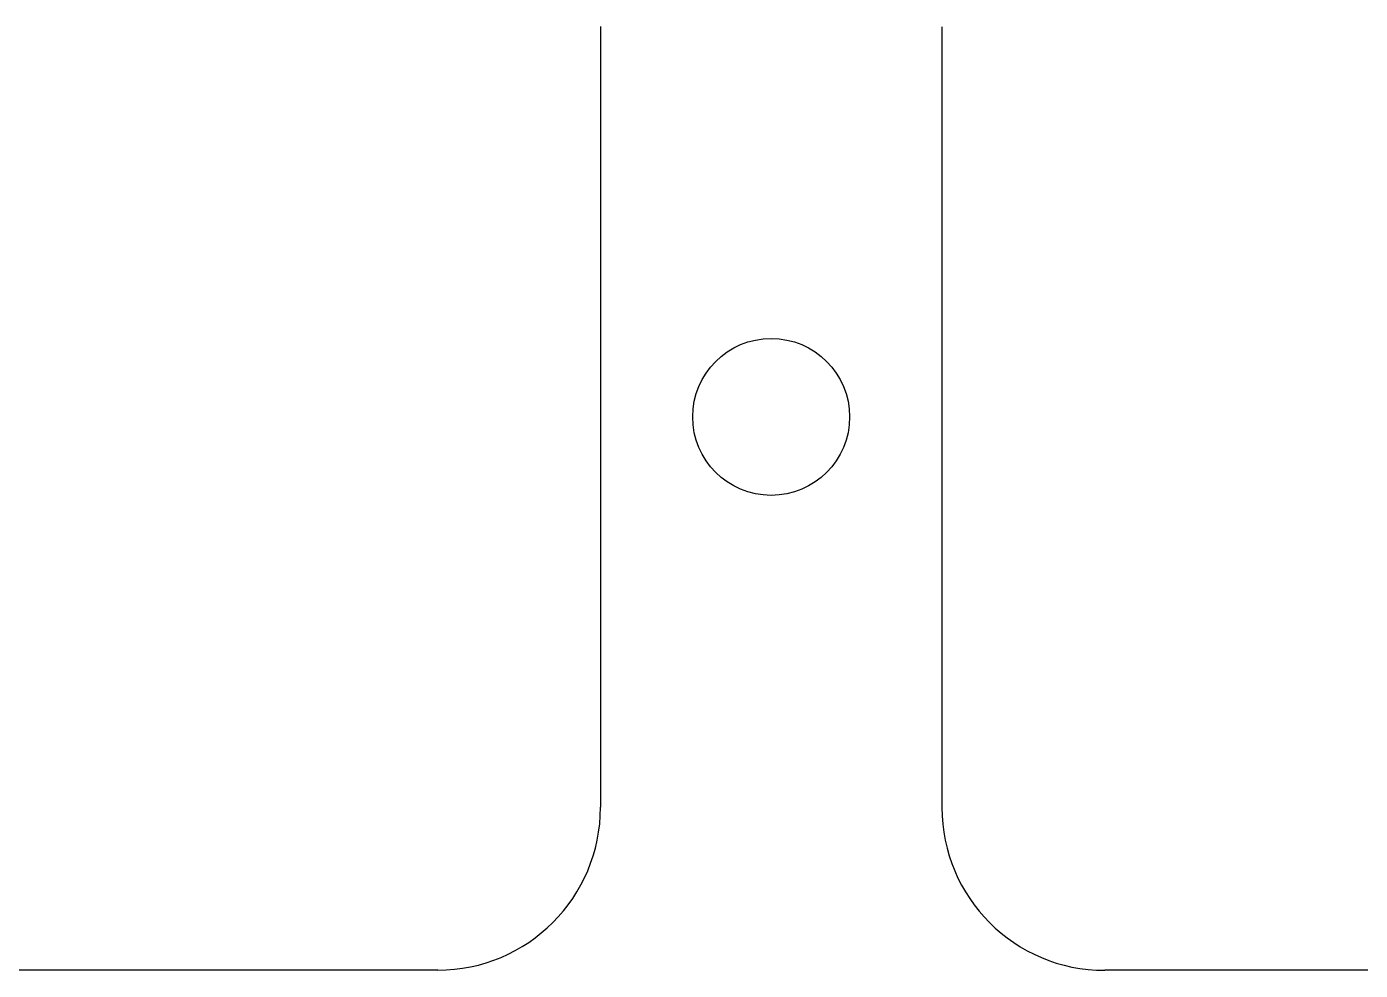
# Model space of a CAD drawing. Header units: millimetres. Extents: x -9 to 276, y -90 to 14.
# Drawn here: x 76.24 to 93.24, y -7.05 to 4.97 of the extents above; entities that cross this region are included whole.
import ezdxf

# ---------------------------------------------------------------- set-up
doc = ezdxf.new("R2010")
doc.units = ezdxf.units.MM
doc.layers.add('BLACK', color=7, linetype='CONTINUOUS')

msp = doc.modelspace()

# ---------------------------------------------------------------- linework, layer by layer
at = {"layer": 'BLACK', "linetype": 'Continuous'}
for p, q in [((83.55145, 4.97295), (83.55145, -4.97705)), ((87.9029, 4.9709), (87.9029, -4.979101)), ((81.47645, -7.05205), (70.92645, -7.05205)), ((100.5279, -7.0541), (89.9779, -7.0541))]:
    msp.add_line(p, q, dxfattribs=at)
at = {"layer": 'BLACK'}
msp.add_circle((85.72645, -0.00205), 1, dxfattribs=at)
for centre, radius, start, end in [((81.47645, -4.97705), 2.075, 270, 0), ((89.977902, -4.979098), 2.075002, 180.0000828, 269.9999448)]:
    msp.add_arc(centre, radius, start, end, dxfattribs=at)

doc.saveas('drawing.dxf')
